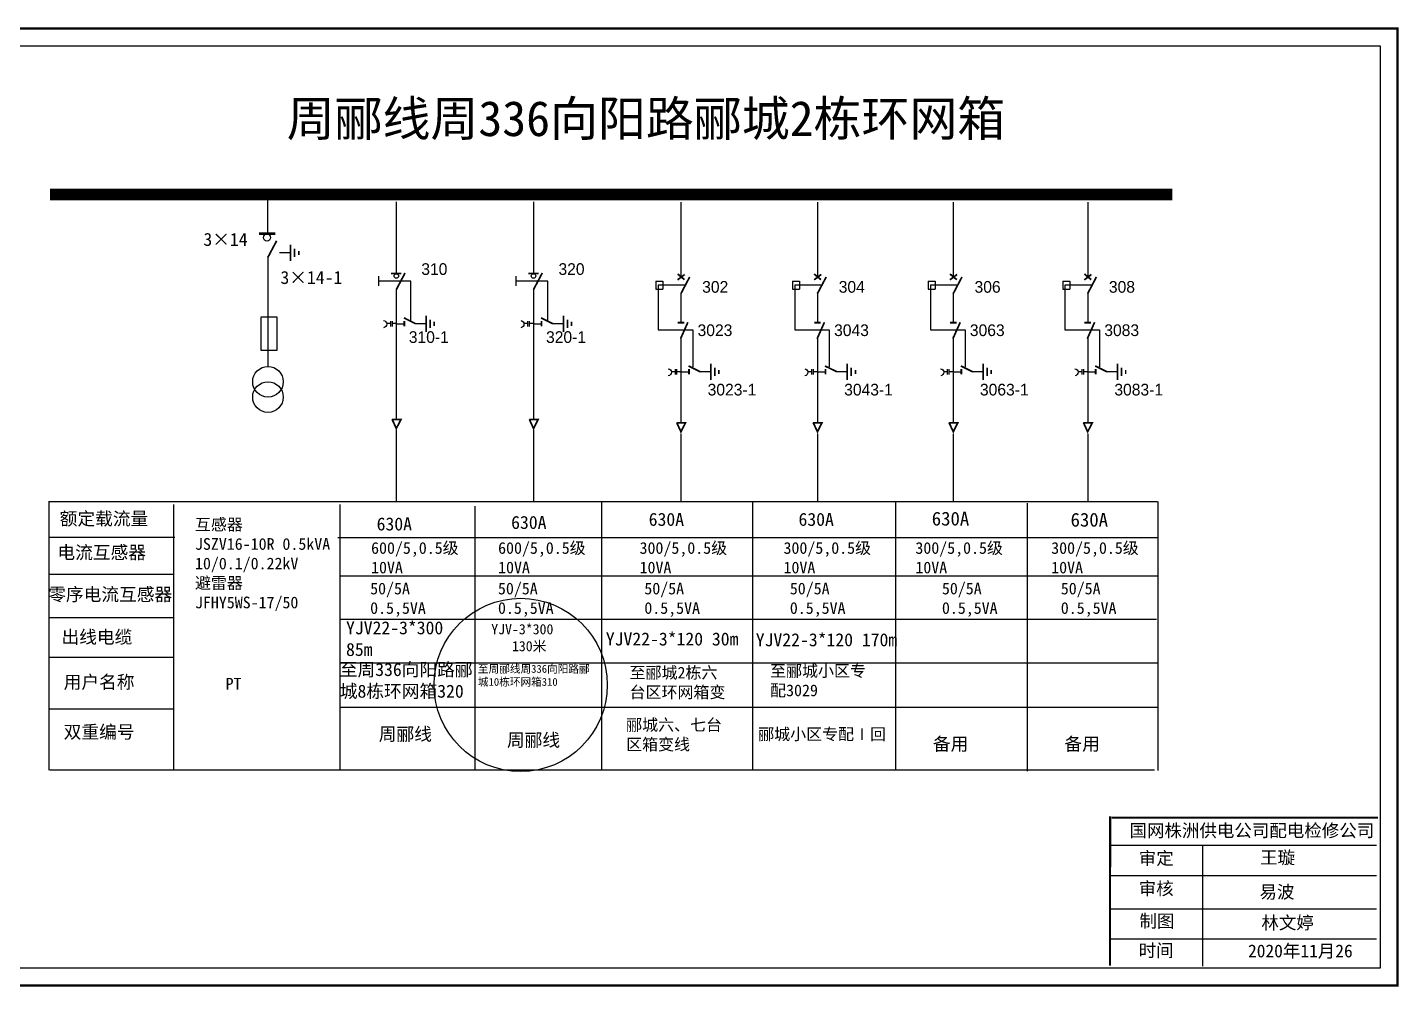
# Model space of a CAD drawing. Extents: x 234 to 839, y -358 to -49.
# Drawn here: x 446.6 to 622.3, y -171.5 to -48.7 of the extents above; entities that cross this region are included whole.
import ezdxf

# ---------------------------------------------------------------- set-up
doc = ezdxf.new("R2010")
doc.units = 0
doc.header["$LTSCALE"] = 5
doc.linetypes.add('ACAD_ISO02W100', pattern=[15, 12, -3])
doc.linetypes.add('CENTER', pattern=[50.8, 31.75, -6.35, 6.35, -6.35])
doc.layers.get('0').update_dxf_attribs({"linetype": 'CONTINUOUS'})
doc.layers.add('2', color=7, linetype='CONTINUOUS')
doc.styles.add('hztxt_txtstyle_0.00_0_0', font='', dxfattribs={"bigfont": 'hztxt.shx'})
doc.styles.add('hztxt_txtstyle_1.80_0_0', font='', dxfattribs={"height": 1.8, "bigfont": 'hztxt.shx'})
doc.styles.add('hztxt_txtstyle_2.70_0_0', font='simkai.ttf', dxfattribs={"height": 2.7})
doc.styles.add('STYLE1', font='simkai_0.ttf')
doc.styles.add('字体', font='simkai_0.ttf', dxfattribs={"height": 2.5})
doc.styles.get('hztxt_txtstyle_0.00_0_0').set_extended_font_data('hztxt')
doc.styles.get('hztxt_txtstyle_1.80_0_0').set_extended_font_data('hztxt')

# ---------------------------------------------------------------- blocks, each defined once
blk = doc.blocks.new('JD')
for points in [[(-2, 0.2), (-2, -0.2), (2, 0.2), (2, -0.2)], [(1, -1.2), (1, -0.8), (-1, -1.2), (-1, -0.8)], [(-0.5, -1.8), (-0.5, -2.2), (0.5, -1.8), (0.5, -2.2)]]:
    blk.add_trace(points)

msp = doc.modelspace()

# ---------------------------------------------------------------- linework, layer by layer
at = {"color": 0}
for p, q in [((477.39, -70.06), (477.39, -75)), ((493.87, -70.97), (493.87, -80.13)), ((511.44, -70.97), (511.44, -80.13)), ((530.33, -71.02), (530.33, -80.64)), ((547.81, -71.02), (547.81, -80.64)), ((565.21, -71.02), (565.21, -80.64)), ((582.43, -71.02), (582.43, -80.64)), ((477.41, -78.05), (477.41, -92.04)), ((478.89, -77.49), (480.3, -77.49)), ((493.87, -82.18), (493.87, -98.83)), ((511.44, -82.18), (511.44, -98.83)), ((527.13, -81.16), (528.03, -81.16)), ((527.13, -81.16), (527.13, -82.16)), ((527.13, -82.16), (528.03, -82.16)), ((528.03, -81.16), (528.03, -82.16)), ((544.62, -81.16), (545.52, -81.16)), ((544.62, -81.16), (544.62, -82.16)), ((544.62, -82.16), (545.52, -82.16)), ((545.52, -81.16), (545.52, -82.16)), ((562.01, -81.16), (562.91, -81.16)), ((562.01, -81.16), (562.01, -82.16)), ((562.01, -82.16), (562.91, -82.16)), ((562.91, -81.16), (562.91, -82.16)), ((579.23, -81.16), (580.13, -81.16)), ((579.23, -81.16), (579.23, -82.16)), ((579.23, -82.16), (580.13, -82.16)), ((580.13, -81.16), (580.13, -82.16)), ((530.33, -82.68), (530.33, -86.4)), ((547.81, -82.68), (547.81, -86.4)), ((565.21, -82.68), (565.21, -86.4)), ((582.43, -82.68), (582.43, -86.4)), ((493.87, -86.6), (494.9, -86.6)), ((496.26, -86.57), (497.67, -86.57)), ((511.44, -86.6), (512.48, -86.6)), ((513.83, -86.57), (515.25, -86.57)), ((530.33, -88.25), (530.33, -99.21)), ((547.81, -88.25), (547.81, -99.21)), ((565.21, -88.25), (565.21, -99.21)), ((582.43, -88.25), (582.43, -99.21)), ((530.33, -92.75), (531.36, -92.75)), ((532.72, -92.73), (534.13, -92.73)), ((547.81, -92.75), (548.85, -92.75)), ((550.2, -92.73), (551.61, -92.73)), ((565.21, -92.75), (566.25, -92.75)), ((567.6, -92.73), (569.01, -92.73)), ((582.43, -92.75), (583.46, -92.75)), ((584.82, -92.73), (586.23, -92.73)), ((465.48, -113.98), (449.42, -113.98)), ((465.42, -118.7), (449.36, -118.7)), ((465.42, -124.27), (449.36, -124.27)), ((465.36, -129.36), (449.3, -129.36)), ((465.42, -135.98), (449.36, -135.98))]:
    msp.add_line(p, q, dxfattribs=at)
at = {"color": 0, "linetype": 'ACAD_ISO02W100'}
for p, q in [((530.78, -81.68), (527.42, -81.68)), ((527.42, -81.68), (527.42, -87.4)), ((548.26, -81.68), (544.9, -81.68)), ((544.9, -81.68), (544.9, -87.4)), ((565.66, -81.68), (562.3, -81.68)), ((562.3, -81.68), (562.3, -87.4)), ((582.87, -81.68), (579.51, -81.68)), ((579.51, -81.68), (579.51, -87.4)), ((527.42, -87.4), (531.85, -87.4)), ((531.85, -87.4), (531.85, -92.11)), ((544.9, -87.4), (549.33, -87.4)), ((549.33, -87.4), (549.33, -92.11)), ((562.3, -87.4), (566.73, -87.4)), ((566.73, -87.4), (566.73, -92.11)), ((579.51, -87.4), (583.95, -87.4)), ((583.95, -87.4), (583.95, -92.11))]:
    msp.add_line(p, q, dxfattribs=at)
at = {"color": 0, "linetype": 'CENTER'}
for p, q in [((493.87, -100.18), (493.87, -109.38)), ((511.45, -100.18), (511.45, -109.38)), ((530.33, -100.69), (530.33, -109.33)), ((547.82, -100.69), (547.82, -109.33)), ((565.22, -100.69), (565.22, -109.33)), ((582.43, -100.69), (582.43, -109.33))]:
    msp.add_line(p, q, dxfattribs=at)
at = {"color": 0, "linetype": 'Continuous'}
for p, q in [((449.33, -109.36), (591.32, -109.36)), ((449.39, -143.77), (449.39, -109.36)), ((465.33, -109.73), (465.33, -143.77)), ((486.65, -109.73), (486.65, -143.77)), ((503.92, -109.96), (503.92, -143.75)), ((520.16, -109.42), (520.16, -143.77)), ((539.5, -109.42), (539.5, -143.77)), ((557.8, -109.45), (557.8, -143.79)), ((574.7, -109.56), (574.7, -143.91)), ((591.41, -109.38), (591.41, -143.8)), ((486.39, -113.96), (591.37, -113.96)), ((486.65, -118.9), (591.41, -118.9)), ((486.65, -124.42), (591.23, -124.42)), ((486.65, -130.02), (591.52, -130.02)), ((486.65, -135.71), (591.37, -135.71)), ((591, -143.77), (449.5, -143.77)), ((585.31, -153.38), (619.43, -153.38)), ((597.16, -153.45), (597.15, -168.89)), ((585.31, -157.26), (619.43, -157.26)), ((585.31, -161.51), (619.43, -161.51)), ((585.31, -165.39), (619.43, -165.39))]:
    msp.add_line(p, q, dxfattribs=at)
at = {"color": 0, "linetype": 'Continuous', "const_width": 0.274}
msp.add_lwpolyline([(433.9, -48.79), (622.12, -48.79), (622.12, -171.35), (433.9, -171.35)], close=True, dxfattribs=at)
at = {"color": 0, "linetype": 'Continuous'}
msp.add_lwpolyline([(436.11, -51.01), (619.91, -51.01), (619.91, -169.13), (436.11, -169.13)], close=True, dxfattribs=at)
at = {"color": 0}
for points, const_width in [([(449.5, -70.06), (593.27, -70.06)], 1.5), ([(476.26, -75.07), (478.36, -75.07)], 0.357), ([(477.41, -78.11), (478.54, -75.98)], 0.225), ([(493.2, -80.16), (494.53, -80.16)], 0.225), ([(493.87, -82.23), (494.99, -80.1)], 0.225), ([(510.78, -80.16), (512.11, -80.16)], 0.225), ([(511.44, -82.23), (512.57, -80.1)], 0.225), ([(529.91, -80.23), (530.79, -80.96)], 0.225), ([(529.9, -80.98), (530.81, -80.29)], 0.225), ([(530.33, -82.74), (531.45, -80.61)], 0.225), ([(547.39, -80.98), (548.3, -80.29)], 0.225), ([(547.39, -80.23), (548.27, -80.96)], 0.225), ([(547.81, -82.74), (548.94, -80.61)], 0.225), ([(564.78, -80.98), (565.7, -80.29)], 0.225), ([(564.79, -80.23), (565.67, -80.96)], 0.225), ([(565.21, -82.74), (566.33, -80.61)], 0.225), ([(582.01, -80.23), (582.89, -80.96)], 0.225), ([(582, -80.98), (582.91, -80.29)], 0.225), ([(582.43, -82.74), (583.55, -80.61)], 0.225), ([(494.85, -85.85), (496.34, -86.6)], 0.225), ([(512.42, -85.85), (513.92, -86.6)], 0.225), ([(494.9, -86.25), (494.9, -86.94)], 0.225), ([(512.48, -86.25), (512.48, -86.94)], 0.225), ([(529.92, -86.46), (530.76, -86.46)], 0.225), ([(530.28, -88.53), (531.22, -86.41)], 0.225), ([(547.41, -86.46), (548.24, -86.46)], 0.225), ([(547.77, -88.53), (548.71, -86.41)], 0.225), ([(564.81, -86.46), (565.64, -86.46)], 0.225), ([(565.16, -88.53), (566.11, -86.41)], 0.225), ([(582.02, -86.46), (582.85, -86.46)], 0.225), ([(582.38, -88.53), (583.32, -86.41)], 0.225), ([(531.31, -92.01), (532.8, -92.75)], 0.225), ([(531.36, -92.41), (531.36, -93.1)], 0.225), ([(548.79, -92.01), (550.29, -92.75)], 0.225), ([(548.85, -92.41), (548.85, -93.1)], 0.225), ([(566.19, -92.01), (567.69, -92.75)], 0.225), ([(566.25, -92.41), (566.25, -93.1)], 0.225), ([(583.4, -92.01), (584.9, -92.75)], 0.225), ([(583.46, -92.41), (583.46, -93.1)], 0.225), ([(493.31, -98.86), (494.46, -98.86), (493.87, -100.02), (493.33, -98.84)], 0.225), ([(510.89, -98.86), (512.04, -98.86), (511.45, -100.02), (510.91, -98.84)], 0.225), ([(529.77, -99.28), (530.92, -99.28), (530.33, -100.44), (529.79, -99.26)], 0.225), ([(547.26, -99.28), (548.4, -99.28), (547.82, -100.44), (547.27, -99.26)], 0.225), ([(564.66, -99.28), (565.8, -99.28), (565.22, -100.44), (564.67, -99.26)], 0.225), ([(581.87, -99.28), (583.02, -99.28), (582.43, -100.44), (581.89, -99.26)], 0.225)]:
    msp.add_lwpolyline(points, dxfattribs=dict(at, const_width=const_width))
for points in [[(491.6, -80.5), (491.6, -81.75)], [(509.18, -80.5), (509.18, -81.75)], [(476.52, -85.8), (476.52, -89.99), (478.6, -89.99), (478.6, -85.75), (476.52, -85.75)], [(493.11, -86.59), (492.64, -86.59)], [(493.11, -86.27), (493.11, -86.95)], [(493.32, -86.27), (493.32, -86.95)], [(493.86, -86.59), (493.32, -86.59)], [(510.69, -86.59), (510.22, -86.59)], [(510.69, -86.27), (510.69, -86.95)], [(510.9, -86.27), (510.9, -86.95)], [(511.44, -86.59), (510.9, -86.59)], [(529.57, -92.74), (529.1, -92.74)], [(529.57, -92.43), (529.57, -93.11)], [(529.78, -92.43), (529.78, -93.11)], [(530.32, -92.74), (529.78, -92.74)], [(547.06, -92.74), (546.58, -92.74)], [(547.06, -92.43), (547.06, -93.11)], [(547.27, -92.43), (547.27, -93.11)], [(547.81, -92.74), (547.27, -92.74)], [(564.45, -92.74), (563.98, -92.74)], [(564.45, -92.43), (564.45, -93.11)], [(564.66, -92.43), (564.66, -93.11)], [(565.21, -92.74), (564.66, -92.74)], [(581.67, -92.74), (581.2, -92.74)], [(581.67, -92.43), (581.67, -93.11)], [(581.88, -92.43), (581.88, -93.11)], [(582.42, -92.74), (581.88, -92.74)]]:
    msp.add_lwpolyline(points, dxfattribs=at)
at = {"color": 0, "linetype": 'ACAD_ISO02W100'}
for points in [[(495.71, -86.25), (495.71, -81.13), (491.6, -81.13)], [(513.29, -86.25), (513.29, -81.13), (509.18, -81.13)]]:
    msp.add_lwpolyline(points, dxfattribs=at)
at = {"color": 0}
for points in [[(492.23, -86.2, -0.877934), (492.25, -87.11)], [(509.81, -86.2, -0.877934), (509.83, -87.11)], [(528.69, -92.36, -0.877934), (528.71, -93.27)], [(546.18, -92.36, -0.877934), (546.2, -93.27)], [(563.58, -92.36, -0.877934), (563.6, -93.27)], [(580.79, -92.36, -0.877934), (580.81, -93.27)]]:
    msp.add_lwpolyline(points, format="xyb", dxfattribs=at)
at = {"color": 0, "linetype": 'Continuous', "const_width": 0.274}
for points in [[(585.31, -149.69), (585.29, -168.82)], [(585.51, -149.86), (619.63, -149.86)]]:
    msp.add_lwpolyline(points, dxfattribs=at)
at = {"color": 0}
for centre, radius in [((477.31, -75.57), 0.457), ((493.87, -80.48), 0.288), ((511.44, -80.48), 0.288)]:
    msp.add_circle(centre, radius, dxfattribs=at)
at = {"color": 1}
msp.add_circle((509.8, -132.85), 11.09, dxfattribs=at)
at = {"layer": '2', "color": 0}
for centre in [(477.43, -94.03), (477.43, -95.99)]:
    msp.add_circle(centre, 1.96, dxfattribs=at)

# ---------------------------------------------------------------- block references
at = {"color": 0, "xscale": 0.5241982881892397, "yscale": 0.5241982881892397, "zscale": 0.5241982881892701, "rotation": 90}
for p in [(480.32, -77.53), (497.69, -86.61), (515.27, -86.61), (534.15, -92.77), (551.63, -92.77), (569.03, -92.77), (586.25, -92.77)]:
    msp.add_blockref('JD', p, dxfattribs=at)

# ---------------------------------------------------------------- texts
at = {"color": 0, "linetype": 'Continuous', "style": 'hztxt_txtstyle_2.70_0_0'}
for s, p in [('3×14', (469.16, -76.63)), ('3×14-1', (479.03, -81.51))]:
    msp.add_text(s, height=1.664, dxfattribs=at).set_placement(p)
at = {"color": 0, "style": 'hztxt_txtstyle_1.80_0_0'}
for s, p in [('310', (497.07, -80.35)), ('320', (514.64, -80.35)), ('302', (533.05, -82.63)), ('304', (550.54, -82.63)), ('306', (567.94, -82.63)), ('308', (585.15, -82.63)), ('310-1', (495.47, -89.06)), ('320-1', (513.05, -89.06)), ('3023', (532.46, -88.18)), ('3043', (549.95, -88.18)), ('3063', (567.34, -88.18)), ('3083', (584.56, -88.18)), ('3023-1', (533.75, -95.79)), ('3043-1', (551.24, -95.79)), ('3063-1', (568.63, -95.79)), ('3083-1', (585.85, -95.79))]:
    msp.add_text(s, height=1.498, dxfattribs=at).set_placement(p)
at = {"color": 0, "linetype": 'Continuous', "attachment_point": 1}
for s, insert, char_height, width, style in [('{\\fSimSun|b0|i0|c134|p2;周郦线周336向阳路郦城2栋环网箱}', (479.83, -58.07), 4.5, 120.6302, '字体'), ('{\\fSimSun|b0|i0|c134|p2;额定载流量}', (450.75, -110.73), 1.6641, 26.8279, 'hztxt_txtstyle_2.70_0_0'), ('\\A1;{\\fSimSun|b0|i0|c134|p2;互感器\\PJSZV16-10R 0.5kVA\\P10/0.1/0.22kV\\P避雷器\\PJFHY5WS-17/50}', (468.08, -111.56), 1.4977, 27.6169, 'hztxt_txtstyle_2.70_0_0'), ('{\\fSimSun|b0|i0|c134|p2;630A}', (491.35, -111.41), 1.6641, 26.8279, 'hztxt_txtstyle_2.70_0_0'), ('{\\fSimSun|b0|i0|c134|p2;630A}', (508.58, -111.21), 1.6641, 26.8279, 'hztxt_txtstyle_2.70_0_0'), ('{\\fSimSun|b0|i0|c134|p2;630A}', (526.2, -110.82), 1.6641, 26.8279, 'hztxt_txtstyle_2.70_0_0'), ('{\\fSimSun|b0|i0|c134|p2;630A}', (545.39, -110.82), 1.6641, 26.8279, 'hztxt_txtstyle_2.70_0_0'), ('{\\fSimSun|b0|i0|c134|p2;630A}', (562.46, -110.68), 1.7636, 14.1809, 'hztxt_txtstyle_0.00_0_0'), ('{\\fSimSun|b0|i0|c134|p2;630A}', (580.24, -110.82), 1.7636, 14.1809, 'hztxt_txtstyle_0.00_0_0'), ('{\\fSimSun|b0|i0|c134|p2;电流互感器}', (450.46, -115.05), 1.6641, 26.8279, 'hztxt_txtstyle_2.70_0_0'), ('\\A1;{\\fSimSun|b0|i0|c134|p2;600/5,0.5级\\P10VA}', (490.64, -114.57), 1.4977, 27.6169, 'hztxt_txtstyle_2.70_0_0'), ('\\A1;{\\fSimSun|b0|i0|c134|p2;600/5,0.5级\\P10VA}', (506.91, -114.57), 1.4977, 27.6169, 'hztxt_txtstyle_2.70_0_0'), ('\\A1;{\\fSimSun|b0|i0|c134|p2;300/5,0.5级\\P10VA}', (525.03, -114.57), 1.4977, 27.6169, 'hztxt_txtstyle_2.70_0_0'), ('\\A1;{\\fSimSun|b0|i0|c134|p2;300/5,0.5级\\P10VA}', (543.47, -114.57), 1.4977, 27.6169, 'hztxt_txtstyle_2.70_0_0'), ('\\A1;{\\fSimSun|b0|i0|c134|p2;300/5,0.5级\\P10VA}', (560.36, -114.57), 1.4977, 27.6169, 'hztxt_txtstyle_2.70_0_0'), ('\\A1;{\\fSimSun|b0|i0|c134|p2;300/5,0.5级\\P10VA}', (577.76, -114.57), 1.4977, 27.6169, 'hztxt_txtstyle_2.70_0_0'), ('{\\fSimSun|b0|i0|c134|p2;零序电流互感器}', (449.28, -120.42), 1.6641, 26.8279, 'hztxt_txtstyle_2.70_0_0'), ('{\\fSimSun|b0|i0|c134|p2;50/5A\\P0.5,5VA}', (490.52, -119.76), 1.4977, 26.8279, 'hztxt_txtstyle_2.70_0_0'), ('{\\fSimSun|b0|i0|c134|p2;50/5A\\P0.5,5VA}', (506.89, -119.76), 1.4977, 26.8279, 'hztxt_txtstyle_2.70_0_0'), ('{\\fSimSun|b0|i0|c134|p2;50/5A\\P0.5,5VA}', (525.64, -119.76), 1.4977, 26.8279, 'hztxt_txtstyle_2.70_0_0'), ('{\\fSimSun|b0|i0|c134|p2;50/5A\\P0.5,5VA}', (544.28, -119.76), 1.4977, 26.8279, 'hztxt_txtstyle_2.70_0_0'), ('{\\fSimSun|b0|i0|c134|p2;50/5A\\P0.5,5VA}', (563.76, -119.76), 1.4977, 26.8279, 'hztxt_txtstyle_2.70_0_0'), ('{\\fSimSun|b0|i0|c134|p2;50/5A\\P0.5,5VA}', (578.99, -119.76), 1.4977, 26.8279, 'hztxt_txtstyle_2.70_0_0'), ('{\\fSimSun|b0|i0|c134|p2;YJV22-3*300 \\P85m}', (487.43, -124.71), 1.6641, 26.8279, 'hztxt_txtstyle_2.70_0_0'), ('{\\fSimSun|b0|i0|c134|p2;出线电缆}', (450.98, -125.88), 1.6641, 26.8279, 'hztxt_txtstyle_2.70_0_0'), ('{\\fSimSun|b0|i0|c134|p2;YJV22-3*120 30m}', (520.71, -126.14), 1.6641, 33.1216, 'hztxt_txtstyle_2.70_0_0'), ('{\\fSimSun|b0|i0|c134|p2;YJV22-3*120 170m}', (539.92, -126.24), 1.6641, 33.1216, 'hztxt_txtstyle_2.70_0_0'), ('{\\fSimSun|b0|i0|c134|p2;至周336向阳路郦城8栋环网箱320}', (486.63, -130.05), 1.6641, 18.0899, 'hztxt_txtstyle_2.70_0_0'), ('{\\fSimSun|b0|i0|c134|p2;用户名称}', (451.26, -131.65), 1.6641, 26.8279, 'hztxt_txtstyle_2.70_0_0'), ('{\\fSimSun|b0|i0|c134|p2;至周郦线周336向阳路郦城10栋环网箱310}', (504.32, -130.3), 1, 14.5619, 'hztxt_txtstyle_2.70_0_0'), ('{\\fSimSun|b0|i0|c134|p2;至郦城2栋六台区环网箱变}', (523.75, -130.53), 1.5, 13.1632, 'hztxt_txtstyle_2.70_0_0'), ('{\\fSimSun|b0|i0|c134|p2;至郦城小区专配3029}', (541.75, -130.3), 1.5, 13.1632, 'hztxt_txtstyle_2.70_0_0'), ('{\\fSimSun|b0|i0|c134|p2;PT}', (472, -131.95), 1.5036, 11.6979, 'hztxt_txtstyle_0.00_0_0'), ('{\\fSimSun|b0|i0|c134|p2;郦城六、七台区箱变线}', (523.31, -137.22), 1.5, 13.1632, 'hztxt_txtstyle_2.70_0_0'), ('{\\fSimSun|b0|i0|c134|p2;双重编号}', (451.26, -138.04), 1.6641, 26.8279, 'hztxt_txtstyle_2.70_0_0'), ('{\\fSimSun|b0|i0|c134|p2;周郦线}', (491.62, -138.31), 1.6641, 26.8279, 'hztxt_txtstyle_2.70_0_0'), ('{\\fSimSun|b0|i0|c134|p2;郦城小区专配Ⅰ回}', (540.23, -138.4), 1.5, 18.4536, 'hztxt_txtstyle_2.70_0_0'), ('{\\fSimSun|b0|i0|c134|p2;周郦线}', (508.04, -139.08), 1.6641, 26.8279, 'hztxt_txtstyle_2.70_0_0'), ('{\\fSimSun|b0|i0|c134|p2;备用}', (562.6, -139.58), 1.6641, 26.8279, 'hztxt_txtstyle_2.70_0_0'), ('{\\fSimSun|b0|i0|c134|p2;备用}', (579.45, -139.58), 1.6641, 26.8279, 'hztxt_txtstyle_2.70_0_0'), ('国网株洲供电公司配电检修公司', (587.79, -150.68), 1.6416, 44.8802, '字体'), ('\\f\uffbfﾬￌﾣﾤ_GB2312|b0|i0|c134|p49;审定', (588.97, -154.23), 1.6416, 12.8381, '字体'), ('王璇', (604.52, -154.13), 1.642, 12.8381, '字体'), ('\\f\uffbfﾬￌﾣﾤ_GB2312|b0|i0|c134|p49;审核', (588.97, -158.1), 1.6416, 12.8381, '字体'), ('易波', (604.44, -158.54), 1.642, 12.8381, '字体'), ('\\f\uffbfﾬￌﾣﾤ_GB2312|b0|i0|c134|p49;制图', (589.06, -162.27), 1.6416, 12.8381, '字体'), ('{\\fSimSun|b0|i0|c134|p2;林文婷}', (604.68, -162.49), 1.6416, 12.8381, '字体'), ('\\f\uffbfﾬￌﾣﾤ_GB2312|b0|i0|c134|p49;时间', (588.97, -166.03), 1.6416, 12.8381, '字体'), ('2020{\\fSimSun|b0|i0|c134|p2;年}11{\\fSimSun|b0|i0|c134|p2;月26}', (602.97, -166.1), 1.6416, 24.0122, '字体')]:
    msp.add_mtext(s, dxfattribs=dict(at, insert=insert, char_height=char_height, width=width, style=style))
at = {"linetype": 'Continuous', "insert": (506.03, -125.07), "char_height": 1.3, "width": 17.0096, "attachment_point": 1, "style": 'STYLE1'}
msp.add_mtext('{\\fSimSun|b0|i0|c134|p2;YJV-3*300\\P   130米}', dxfattribs=at)

doc.saveas('drawing.dxf')
